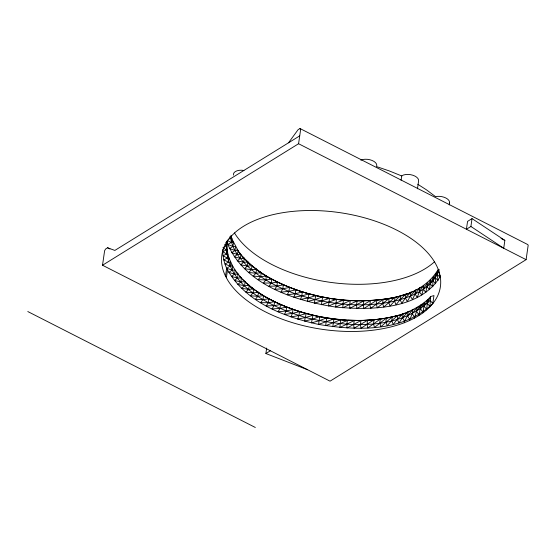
<?xml version="1.0" encoding="UTF-8"?>
<svg xmlns="http://www.w3.org/2000/svg" width="556" height="556" viewBox="0 0 556 556"><rect width="100%" height="100%" fill="white"/><g stroke="black" fill="none" stroke-linecap="round" stroke-linejoin="round"><path stroke-width="0.83" d="M429.906 306.842L430.643 296.55L433.958 295.556L432.797 303.583C425.403 312.618 414.978 318.574 404.226 322.758A110.422 59.005 8.2 0 1 227.675 280.106L225.521 276.172L226.653 268.312C224.061 262.307 222.372 255.767 222.866 249.192M427.828 300.852L427.87 299.51L430.643 296.55L427.3 303.444L426.591 309.956M227.307 240.533C220.558 284.06 271.404 307.454 305.598 317.511C345.61 327.088 398.006 331.459 430.073 300.483L432.825 303.416C403.239 332.391 356.584 330.799 318.539 324.398C283.4 316.753 244.55 301.755 226.653 268.312L230.094 266.109L232.721 266.199C238.934 276.923 248.31 285.43 258.443 292.38L257.88 296.313L255.308 299.309L262.974 299.594L268.937 298.78C308.434 319.519 355.896 326.428 399.298 315.245M288.508 142.809L298.044 129.743L300.004 128.526L527.533 244.452L528.2 245.113L526.101 259.659L330.049 381.166L102.519 265.24L104.618 250.693L105.626 248.991L107.586 247.774L114.856 250.429L299.712 135.866M227.348 240.553L226.299 249.985L222.754 251.639L226.57 253.995L227.863 254.092L229.037 258.137L232.721 266.199L232.151 270.126L228.787 272.364L234.639 274.108L238.114 274.101L237.551 278.035L234.354 280.502L240.866 281.892L245.14 281.732L244.57 285.659L241.596 288.349L248.657 289.335L253.661 288.953L253.098 292.887L250.381 295.785L257.88 296.313L263.544 295.66L268.937 298.78L268.374 302.714L266.129 305.897L274.038 305.668L280.523 304.507L279.96 308.441L278.07 311.784L286.104 311.019L293.005 309.47L292.442 313.396L290.941 316.885L298.947 315.565L306.168 313.584L304.507 321.111L312.361 319.227L319.672 316.538C299.628 312.5 279.988 305.73 262.39 295.222M226.417 248.664L227.14 250.061L226.57 253.995L223.032 255.76L227.293 258.026L229.037 258.137L228.474 262.071L224.992 264.072L230.094 266.109L230.657 262.182L228.474 262.071L223.776 259.909L227.293 258.026L227.863 254.092L226.869 246.058L223.651 247.253M439.018 269.556C433.791 286.444 415.825 294.965 400.091 299.677C376.989 306.092 352.504 306.002 328.95 302.304C304.862 298.273 281.114 290.288 260.708 276.659C247.177 267.047 232.61 254.009 230.358 236.8M230.928 235.251L231.873 238.482L231.303 242.416L227.828 244.418C245.821 285.304 294.882 300.754 335.629 307.044C370.47 310.311 420.426 310.067 440.672 275.866M226.382 277.75L227.515 269.882M230.955 237.134L238.037 250.52L237.475 254.453L234.187 256.809L240.38 258.38L244.265 258.304L252.056 265.747L261.278 272.725L260.708 276.659L258.144 279.654L265.81 279.939L271.773 279.126C309.789 299.184 355.096 306.057 397.199 296.876C352.421 306.342 304.062 298.037 264.531 275.164L271.773 279.126L271.203 283.06L268.958 286.243L276.874 286.013L283.358 284.853L282.789 288.786L280.905 292.129L288.932 291.365L295.841 289.815L295.271 293.742L293.77 297.231L301.783 295.91L308.997 293.922L307.336 301.456L315.196 299.573L322.501 296.883L329.513 298.37L343.365 300.129C376.009 301.929 419.481 300.81 438.343 269.25M236.863 249.262L240.95 254.446L240.38 258.38L237.19 260.847L243.695 262.237L247.969 262.078L247.406 266.004L244.425 268.694L251.486 269.674L256.497 269.299L255.927 273.232L253.216 276.13L260.708 276.659L266.373 276.005L265.81 279.939L263.398 283.025L271.203 283.06L277.437 282.08L276.874 286.013L274.803 289.28L282.789 288.786L289.502 287.438L288.932 291.365L287.237 294.784L295.271 293.742L302.346 291.976L301.783 295.91L300.483 299.455L308.434 297.856L315.766 295.646L314.307 303.222L329.513 298.37L328.485 306.022L343.365 300.129L342.767 307.815L357.077 300.886L356.514 304.813L356.896 308.58L370.421 300.636L369.851 304.57L370.65 308.316L383.153 299.399L382.591 303.326L383.779 307.023L395.073 297.196L394.503 301.123L396.067 304.744L400.091 299.677L405.956 294.068L408.424 293.644L398.02 296.661M246.857 261.813L252.056 265.747L251.486 269.674L248.636 272.475L255.927 273.232L261.278 272.725L257.866 270.786M253.592 289.259L263.544 295.66L262.974 299.594L260.562 302.679L268.374 302.714L274.608 301.734L274.038 305.668L271.974 308.934L279.96 308.441L286.667 307.093L286.104 311.019L284.401 314.439L292.442 313.396L299.517 311.638L298.947 315.565L297.648 319.109L305.598 317.511L312.931 315.301L311.478 322.876L319.214 320.715L326.782 317.81L340.536 319.783C370.331 321.709 404.177 320.173 427.87 299.51L427.3 303.444L429.962 306.474M307.67 369.761L265.886 353.533L266.678 348.035M102.519 265.24L298.579 143.733L300.678 129.187L300.004 128.526M401.043 180.207L401.856 175.766A9.396 5.025 8.2 0 1 412.795 175.223A9.396 5.025 8.2 0 1 418.578 181.117L417.466 188.811M404.226 322.758L404.455 321.166L407.562 315.766L412.802 309.741L414.185 309.463M409.411 320.603L412.232 313.674L417.132 307.447L419.3 306.975M414.255 318.234L416.562 311.381L417.132 307.447M418.751 315.662L421.094 304.973L422.602 304.618M422.866 312.896L424.68 302.325L420.531 308.907L422.977 312.118M438.892 269.611L438.663 271.189L440.06 277.242L437.183 274.511L437.753 270.577L435.265 277.729L435.654 283.762L432.909 280.829L433.478 276.895L430.135 283.789L429.51 289.725L426.945 286.597L427.515 282.67L423.359 289.252L421.726 295.021L419.398 291.726L419.961 287.793L421.413 287.48M449.234 204.942L449.602 202.377M470.904 226.473L472.037 218.612L504.855 240.394L503.722 248.254L470.904 226.473L466.428 229.253L467.561 221.385L472.037 218.612M227.564 240.595L226.487 246.023L224.756 244.536M438.545 269.674L437.183 274.511L438.079 280.565L435.265 277.729L435.828 273.795L432.909 280.829L432.79 286.82L430.135 283.789L430.698 279.856L426.945 286.597L425.813 292.463L423.359 289.252L423.929 285.318L419.398 291.726L417.264 297.39L415.068 294.02L415.638 290.086L417.014 289.808M424.304 303.611L424.68 302.325M427.87 299.51L424.11 306.252L426.674 309.379M420.385 306.203L421.094 304.973L416.562 311.381L418.89 314.675M418.918 288.953L419.961 287.793L415.068 294.02L412.441 299.552L410.391 296.112L410.96 292.178L412.267 291.935M413.574 291.691L415.638 290.086L410.391 296.112L407.291 301.505L405.393 298.002L405.956 294.068L397.887 296.654M411.774 310.547L412.802 309.741L412.232 313.674L414.428 317.045M265.886 353.533L270.369 350.76M409.056 293.276L410.96 292.178L405.393 298.002L401.821 303.242L400.091 299.677L400.654 295.743L394.503 301.123L390.041 306.002L388.665 302.346L389.228 298.412L377.309 307.795L376.308 304.069L376.878 300.143L363.839 308.58L363.242 304.82L363.812 300.886L349.863 308.33L349.689 304.563L350.252 300.629L335.629 307.044L336.443 299.378L321.368 304.744L322.612 297.126L308.469 293.589L308.997 293.922L301.616 291.594L302.346 291.976L288.369 286.924L289.502 287.438L275.936 281.419L277.437 282.08L264.531 275.164M405.588 313.299L408.125 311.84L410.092 311.471M228.016 239.504L230.128 238.371L231.873 238.482M225.715 242.694L227.126 242.124M409.16 293.366L411.364 292.532M402.468 314.293L400.118 315.03L404.768 313.445M399.354 315.155L386.399 318.067L374.042 319.797L360.976 320.541L348.167 320.124L332.794 326.699L333.927 318.838L347.424 320.291L346.854 324.217L347.034 327.984L360.976 320.541L360.413 324.475L361.004 328.235L374.042 319.797L373.479 323.724L374.473 327.449L386.399 318.067L385.829 322L387.212 325.663L391.674 320.777L397.825 315.398L397.255 319.332L393.231 324.398L391.674 320.777L392.237 316.85L380.95 326.678L379.755 322.987L380.325 319.054L367.815 327.97L367.023 324.224L367.585 320.291L354.068 328.242L353.679 324.475L354.248 320.541L339.931 327.47L340.536 319.783L325.649 325.677L326.685 318.032L319.672 316.538L333.607 319.033L318.539 324.398L319.776 316.781L305.64 313.25L306.168 313.584L298.78 311.249L299.517 311.638L285.534 306.578L286.667 307.093L273.107 301.074L274.608 301.734L262.425 295.215M252.056 265.747L247.406 266.004L240.602 264.816L243.695 262.237L244.265 258.304L238.698 252.25M240.95 254.446L237.475 254.453L231.623 252.709L234.986 250.471L238.037 250.52M227.14 250.061L226.299 249.985L222.942 247.559M226.653 268.312L232.151 270.126L235.209 270.181L234.639 274.108L231.359 276.464L237.551 278.035L241.429 277.958L240.866 281.892L237.773 284.47L244.57 285.659L249.22 285.402L248.657 289.335L245.801 292.129L253.098 292.887L258.443 292.38L256.441 291.448M401.654 175.932L389.388 170.963L376.516 166.571A9.396 5.025 8.2 0 0 372.061 160.448A9.396 5.025 8.2 0 0 360.816 160.163M227.397 240.616L231.303 242.416L233.492 242.527L232.922 246.454L229.496 248.574L234.986 250.471L235.549 246.544L232.922 246.454L227.828 244.418L227.098 241.923M255.065 268.611L256.497 269.299L252.459 266.484M250.207 286.875L253.661 288.953L248.282 285.2M247.698 284.644L249.22 285.402L245.321 282.455M501.053 238.454L504.855 240.394M298.579 143.733L526.101 259.659M107.586 247.774L109.907 248.963M27.8 311.548L255.322 427.474M243 257.63L244.265 258.304L241.29 255.642M240.171 277.284L241.429 277.958L239.65 276.367M259.277 271.787L266.373 276.005L255.732 269.16M257.15 291.865L263.544 295.66M417.813 184.286L426.501 189.867L435.529 196.636A9.396 5.025 8.2 0 1 445.877 198.005A9.396 5.025 8.2 0 1 449.311 203.663M261.244 273.059L263.217 274.323M257.101 291.865L261.695 294.819M251.514 287.925L254.328 289.933M242.986 257.977L247.969 262.078M242.645 279.682L245.14 281.732M247.962 262.995L249.769 264.607M236.425 272.454L238.114 274.101M231.623 264.899L232.721 266.199M231.977 240.533L232.985 241.86M228.12 256.789L229.037 258.137M409.612 319.214L407.562 315.766L408.125 311.84L402.558 317.657L398.986 322.897L397.255 319.332L403.128 313.723L402.558 317.657L404.455 321.166M229.836 236.759L230.128 238.371M233.548 175.133A9.396 5.025 8.2 0 1 243.903 170.456M434.542 261.765A110.422 59.005 8.2 0 1 329.479 282.226A110.422 59.005 8.2 0 1 234.472 232.929M225.521 276.172A110.422 59.005 8.2 0 1 337.124 212.267A110.422 59.005 8.2 0 1 432.797 303.583"/></g></svg>
